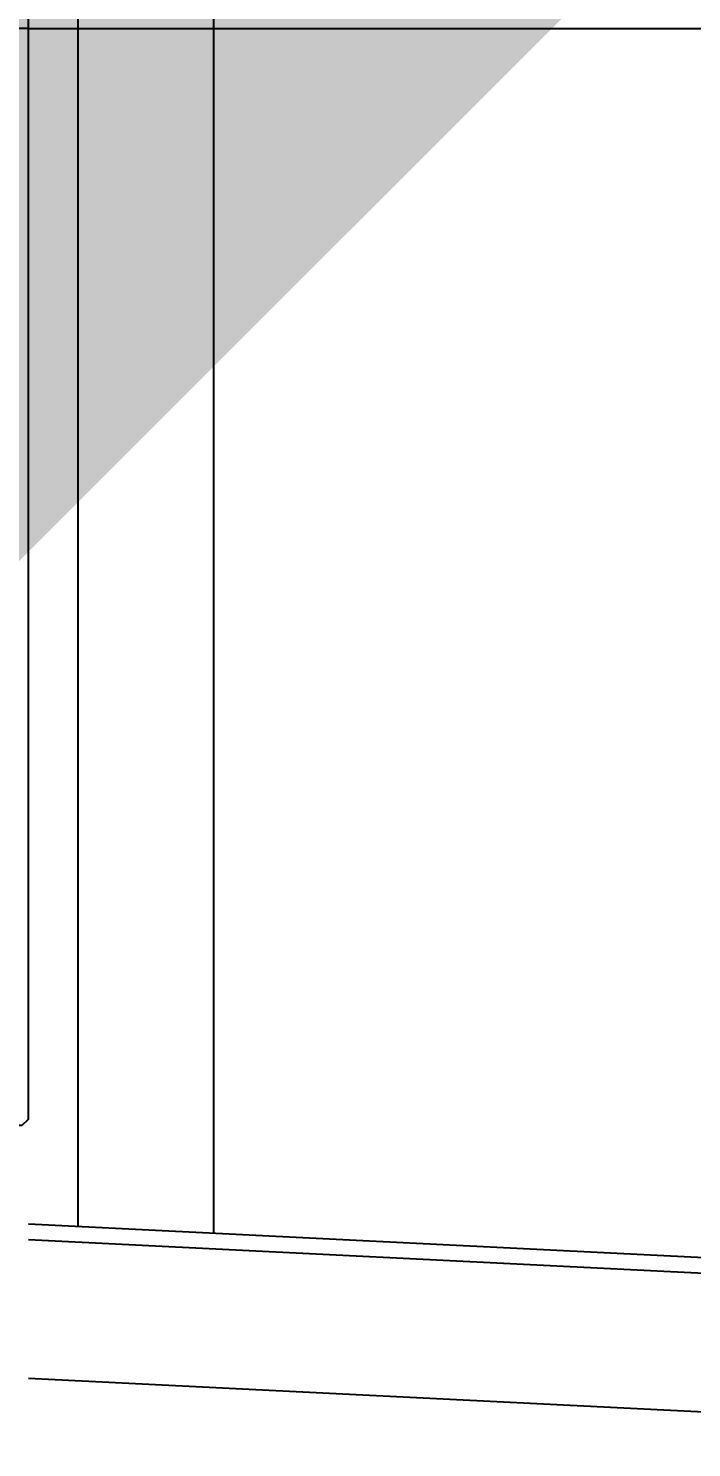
# Model space of a CAD drawing. Extents: x 220580 to 2027826, y -309201 to 71987.
# Drawn here: x 374386 to 374493.5, y -162468.1 to -162237.9 of the extents above; entities that cross this region are included whole.
import ezdxf

# ---------------------------------------------------------------- set-up
doc = ezdxf.new("R2010")
doc.units = 0
doc.linetypes.add('ZN-DASH', pattern=[0.35, 0.25, -0.1])
for name, color, linetype in [('!ZN3-玻璃幕墙-4', 4, 'Continuous'), ('!ZN3-铝板幕墙-3', 3, 'Continuous'), ('!ZN5-铝材投影-112', 112, 'Continuous'), ('!ZN6-虚线-8', 8, 'ZN-DASH'), ('DIM', 173, 'Continuous')]:
    doc.layers.add(name, color=color, linetype=linetype)
doc.styles.add('DHTEXT-1', font='ROMANS.shx', dxfattribs={"width": 0.7, "bigfont": 'CHINESE.shx'})
doc.dimstyles.new('ZN200', dxfattribs={"dimscale": 200, "dimtxt": 2.5, "dimasz": 1.5, "dimexe": 1, "dimexo": 2, "dimgap": 0.9, "dimtad": 1, "dimdec": 0, "dimdsep": 46, "dimtxsty": 'DHTEXT-1', "dimblk": 'ARCHTICK', "dimcen": 2.5, "dimclrd": 173, "dimclre": 173, "dimclrt": 7, "dimazin": 2, "dimtfac": 1, "dimtdec": 0, "dimtix": 1, "dimtmove": 2, "dimatfit": 3, "dimfxl": 0, "dimtolj": 1, "dimtzin": 0, "dimarcsym": 0})

# ---------------------------------------------------------------- blocks, each defined once
blk = doc.blocks.new('_ArchTick')
at = {"color": 0, "linetype": 'ByBlock', "const_width": 0.4}
blk.add_lwpolyline([(-0.5, -0.5), (0.5, 0.5)], dxfattribs=at)
blk = doc.blocks.new('*D846')
at = {"layer": 'Defpoints', "color": 0, "ltscale": 2, "transparency": 16777216}
for p in [(374411.3983722083, -161479.3509700687), (376072.8778522036, -161479.3509700687), (374258.8364888665, -162579.3509700687)]:
    blk.add_point(p, dxfattribs=at)
at = {"layer": 'DIM', "color": 173, "linetype": 'ByBlock', "lineweight": -2, "ltscale": 2, "transparency": 16777216}
for p, q in [((376072.8778522036, -161479.3509700687), (376072.8778522036, -161179.3509700687)), ((374811.3983722083, -161479.3509700687), (376272.8778522036, -161479.3509700687)), ((376072.8778522036, -162579.3509700687), (376072.8778522036, -161479.3509700687)), ((374658.8364888665, -162579.3509700687), (376272.8778522036, -162579.3509700687)), ((376072.8778522036, -162579.3509700687), (376072.8778522036, -162879.3509700687))]:
    blk.add_line(p, q, dxfattribs=at)
at = {"layer": 'DIM', "color": 173, "lineweight": -2, "ltscale": 2, "transparency": 16777216, "xscale": 300, "yscale": 300, "zscale": 300}
for p, rotation in [((376072.8778522036, -161479.3509700687), 270), ((376072.8778522036, -162579.3509700687), 90)]:
    blk.add_blockref('_ArchTick', p, dxfattribs=dict(at, rotation=rotation))
at = {"layer": 'DIM', "color": 7, "ltscale": 2, "transparency": 16777216, "insert": (375642.8778522034, -162029.3509700688), "char_height": 500, "attachment_point": 5, "rotation": 90, "style": 'DHTEXT-1'}
blk.add_mtext('\\A1;1100', dxfattribs=at)
blk = doc.blocks.new('*D847')
at = {"layer": 'Defpoints', "color": 0, "ltscale": 2, "transparency": 16777216}
for p in [(374258.8364888665, -162579.3509700687), (376072.8778522036, -162579.3509700687), (374563.9602555496, -165279.3509701755)]:
    blk.add_point(p, dxfattribs=at)
at = {"layer": 'DIM', "color": 173, "linetype": 'ByBlock', "lineweight": -2, "ltscale": 2, "transparency": 16777216}
for p, q in [((374658.8364888665, -162579.3509700687), (376272.8778522036, -162579.3509700687)), ((376072.8778522036, -165279.3509701755), (376072.8778522036, -162579.3509700687)), ((374963.9602555496, -165279.3509701755), (376272.8778522036, -165279.3509701755))]:
    blk.add_line(p, q, dxfattribs=at)
at = {"layer": 'DIM', "color": 173, "lineweight": -2, "ltscale": 2, "transparency": 16777216, "xscale": 300, "yscale": 300, "zscale": 300}
for p, rotation in [((376072.8778522036, -162579.3509700687), 90), ((376072.8778522036, -165279.3509701755), 270)]:
    blk.add_blockref('_ArchTick', p, dxfattribs=dict(at, rotation=rotation))
at = {"layer": 'DIM', "color": 7, "ltscale": 2, "transparency": 16777216, "insert": (375642.8778522034, -163929.3509701222), "char_height": 500, "attachment_point": 5, "rotation": 90, "style": 'DHTEXT-1'}
blk.add_mtext('\\A1;2700', dxfattribs=at)
blk = doc.blocks.new('*U1456')
at = {"layer": '!ZN3-玻璃幕墙-4'}
blk.add_lwpolyline([(386.5000012555254, 6.000000000010482), (1.000002058937298, 5.999999999999772), (2.058936843241099e-06, 4.999999999999772), (2.058935933746397e-06, 0.9999999999997726), (1.000002058935479, 0), (386.5000012555254, 1.230318955265821e-11)], dxfattribs=at)
at = {"layer": 'Defpoints', "color": 250}
blk.add_point((2.058935478999047e-06, 0), dxfattribs=at)
blk = doc.blocks.new('ewr234')
at = {"layer": '!ZN3-铝板幕墙-3', "ltscale": 40}
for p, q in [((-550, 27.5), (-107.9900187111489, 5.399500935556716)), ((-550, 24.99687695072498), (-110.6117436006753, 3.027464130704175)), ((-550, 2.468769506682293), (-109.2384591347727, -19.56930753639608))]:
    blk.add_line(p, q, dxfattribs=at)
at = {"layer": '!ZN5-铝材投影-112'}
for p, q in [((-542.0000028862705, 430.0000001067674), (-542.0000028862705, 27.10000014431716)), ((-519.9999999551655, 430.0000001067674), (-519.9999999551655, 25.99999999774445))]:
    blk.add_line(p, q, dxfattribs=at)
at = {"layer": '!ZN3-玻璃幕墙-4', "rotation": 90}
blk.add_blockref('*U1456', (-549.9999999996289, 43.49999885124271), dxfattribs=at)
blk = doc.blocks.new('*D1464')
at = {"layer": 'Defpoints', "color": 0, "ltscale": 2000, "transparency": 16777216}
for p in [(374936.0373463532, -162237.9426105698), (374386.0373463538, -162292.0166326733), (374936.0373463532, -162292.0166326733)]:
    blk.add_point(p, dxfattribs=at)
at = {"layer": 'DIM', "color": 173, "linetype": 'ByBlock', "lineweight": -2, "ltscale": 2000, "transparency": 16777216}
for p, q in [((374386.0373463538, -161892.0166326733), (374386.0373463538, -162037.9426105698)), ((374936.0373463532, -161892.0166326733), (374936.0373463532, -162037.9426105698)), ((374386.0373463538, -162237.9426105698), (374086.0373463538, -162237.9426105698)), ((374386.0373463538, -162237.9426105698), (374936.0373463532, -162237.9426105698)), ((374936.0373463532, -162237.9426105698), (375236.0373463532, -162237.9426105698))]:
    blk.add_line(p, q, dxfattribs=at)
at = {"layer": 'DIM', "color": 173, "lineweight": -2, "ltscale": 2000, "transparency": 16777216, "xscale": 300, "yscale": 300, "zscale": 300}
blk.add_blockref('_ArchTick', (374386.0373463538, -162237.9426105698), dxfattribs=at)
at = {"layer": 'DIM', "color": 173, "lineweight": -2, "ltscale": 2000, "transparency": 16777216, "xscale": 300, "yscale": 300, "zscale": 300, "rotation": 180}
blk.add_blockref('_ArchTick', (374936.0373463532, -162237.9426105698), dxfattribs=at)
at = {"layer": 'DIM', "color": 7, "ltscale": 2000, "transparency": 16777216, "insert": (374661.0373463535, -161807.9426105698), "char_height": 500, "attachment_point": 5, "style": 'DHTEXT-1'}
blk.add_mtext('\\A1;550', dxfattribs=at)

msp = doc.modelspace()

# ---------------------------------------------------------------- linework, layer by layer
at = {"layer": '!ZN5-铝材投影-112'}
for p, q in [((374394.0373434668, -162029.3509700687), (374394.0373434668, -162432.2509700311)), ((374416.0373463979, -162029.3509700687), (374416.0373463979, -162433.3509701777))]:
    msp.add_line(p, q, dxfattribs=at)

# ---------------------------------------------------------------- dimensions: what is measured, and where the dimension line sits
at = {"layer": 'DIM', "ltscale": 2}
for base, p1, p2, picture, middle in [((376072.8778522036, -161479.3509700687), (374258.8364888664, -162579.3509700687), (374411.3983722082, -161479.3509700687), '*D846', (375642.8778522034, -162029.3509700688)), ((376072.8778522036, -162579.3509700687), (374563.9602555495, -165279.3509701754), (374258.8364888664, -162579.3509700687), '*D847', (375642.8778522034, -163929.3509701222))]:
    dim = msp.add_linear_dim(base=base, p1=p1, p2=p2, angle=90, dimstyle='ZN200', dxfattribs=at)
    dim.commit()
    dim.dimension.update_dxf_attribs({"geometry": picture, "text_midpoint": middle})

# ---------------------------------------------------------------- next in the draw order: block references
at = {"layer": '!ZN6-虚线-8'}
msp.add_blockref('ewr234', (374936.0373463535, -162459.3509701755), dxfattribs=at)

# ---------------------------------------------------------------- next in the draw order: dimensions: what is measured, and where the dimension line sits
at = {"layer": 'DIM', "ltscale": 2000}
dim = msp.add_linear_dim(base=(374936.0373463532, -162237.9426105698), p1=(374386.0373463538, -162292.0166326733), p2=(374936.0373463532, -162292.0166326733), dimstyle='ZN200', dxfattribs=at)
dim.commit()
dim.dimension.update_dxf_attribs({"geometry": '*D1464', "text_midpoint": (374661.0373463535, -161807.9426105698)})

doc.saveas('drawing.dxf')
